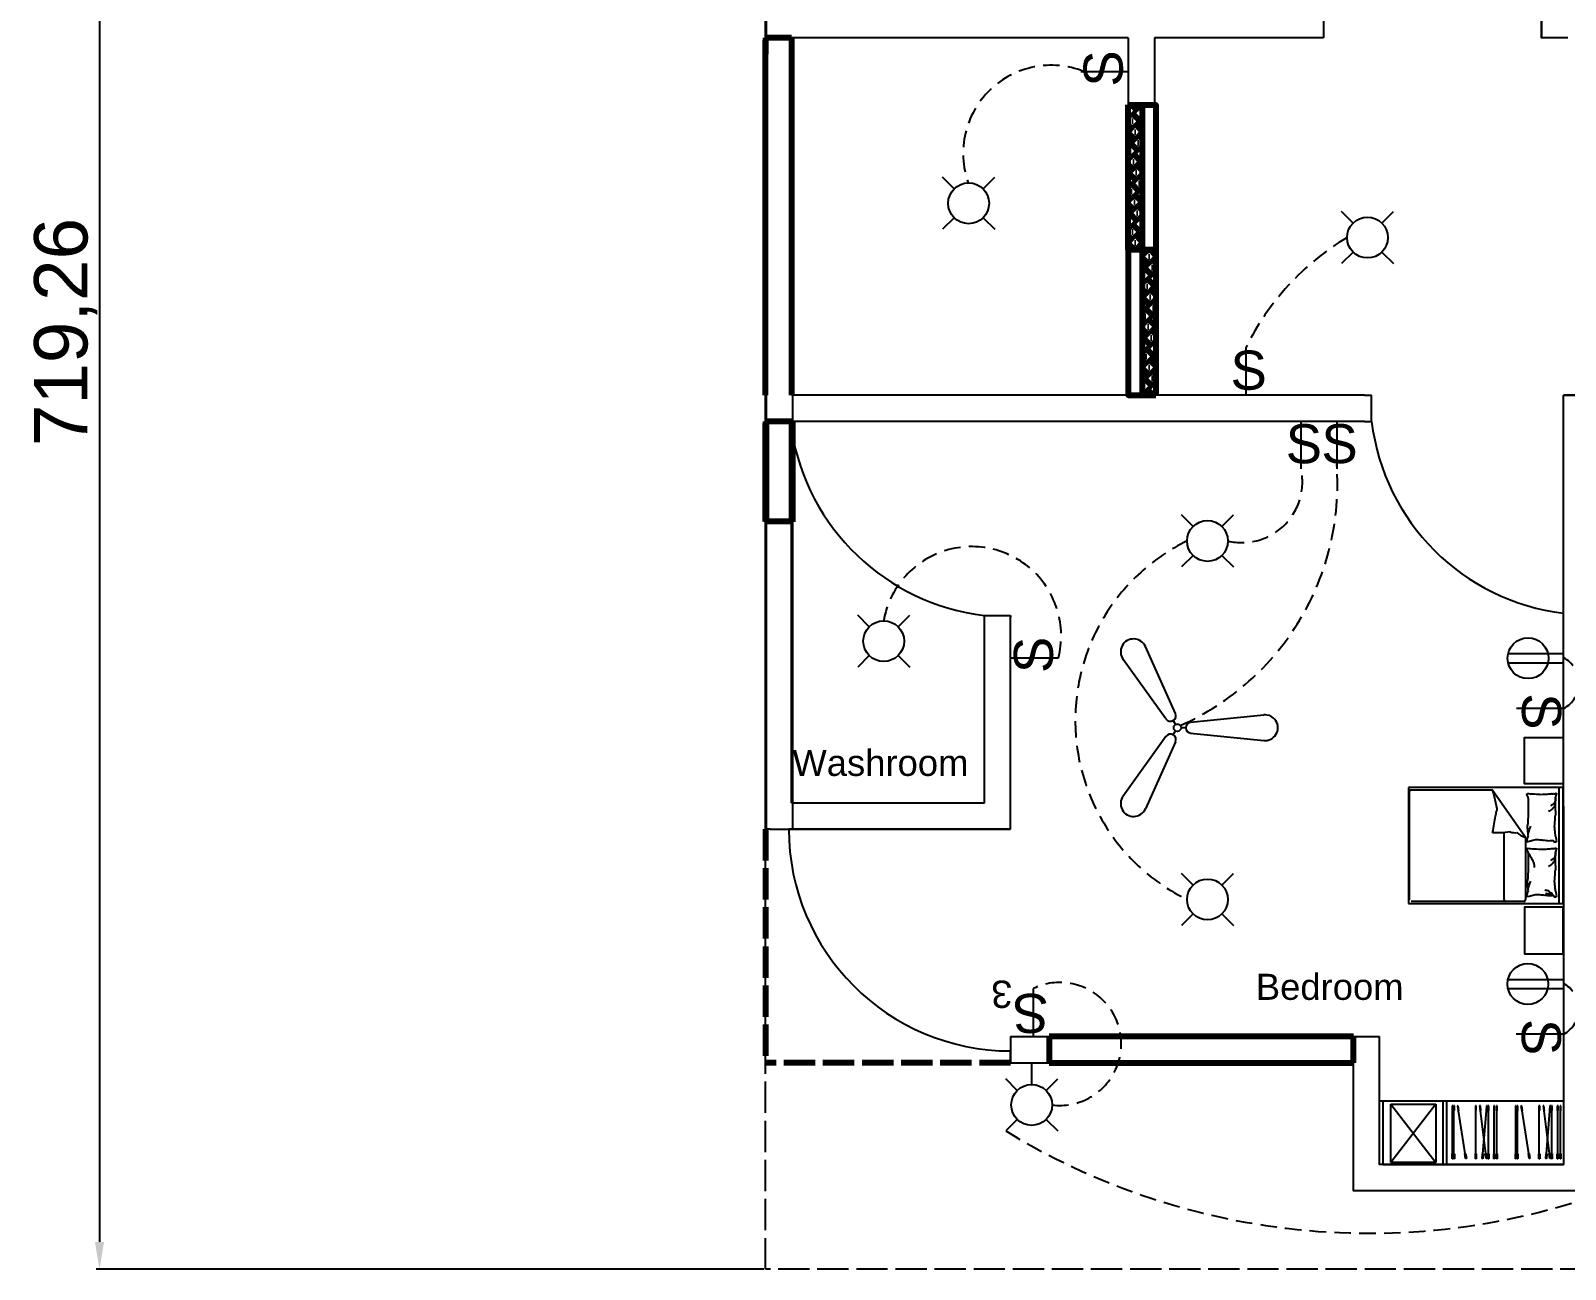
# Model space of a CAD drawing. Header units: feet. Extents: x 15180 to 17114, y 6067 to 8094.
# Drawn here: x 15190 to 15779, y 7199 to 7675 of the extents above; entities that cross this region are included whole.
import ezdxf

# ---------------------------------------------------------------- set-up
doc = ezdxf.new("R2010")
doc.units = ezdxf.units.FT
doc.linetypes.add('ACAD_ISO02W100', pattern=[15, 12, -3])
doc.linetypes.add('HIDDEN', pattern=[9.525, 6.35, -3.175])
for name, color, linetype in [('Dimension', 130, 'Continuous'), ('doors', 211, 'Continuous'), ('Electrical', 50, 'Continuous'), ('Electrical Hidden', 120, 'HIDDEN'), ('freecads.com', 7, 'Continuous'), ('Switches', 90, 'Continuous')]:
    doc.layers.add(name, color=color, linetype=linetype)
doc.layers.add('Layer1', color=40, linetype='ACAD_ISO02W100', lineweight=80)
doc.layers.add('Windows', color=142, linetype='Continuous', lineweight=80)
doc.layers.add('Layer2', color=7, linetype='ACAD_ISO02W100', true_color=0xff8f8f)
doc.styles.add('DIM_FONT', font='SIMPLEX.shx', dxfattribs={"width": 0.8})
doc.styles.get("Standard").update_dxf_attribs({"font": 'arial.ttf'})
doc.dimstyles.new('ISO-25', dxfattribs={"dimtxt": 20.5, "dimasz": 10.5, "dimexe": 1.25, "dimexo": 0.625, "dimtad": 1, "dimtxsty": 'Standard', "dimcen": 2.5, "dimadec": 0, "dimazin": 0, "dimtfac": 1, "dimtmove": 0, "dimatfit": 3, "dimfxl": 1, "dimarcsym": 0})

# ---------------------------------------------------------------- blocks, each defined once
blk = doc.blocks.new('*D2')
at = {"layer": 'Defpoints', "color": 0, "transparency": 16777216}
for p in [(15472.11, 7918.68), (15216.29, 7199.42), (15471.76, 7199.42)]:
    blk.add_point(p, dxfattribs=at)
at = {"layer": 'Dimension', "color": 0, "lineweight": -2, "transparency": 16777216}
for p, q in [((15471.49, 7918.68), (15215.04, 7918.68)), ((15216.29, 7908.18), (15216.29, 7209.92)), ((15471.14, 7199.42), (15215.04, 7199.42))]:
    blk.add_line(p, q, dxfattribs=at)
at = {"layer": 'Dimension', "color": 0, "transparency": 16777216}
for points in [[(15214.54, 7908.18), (15218.04, 7908.18), (15216.29, 7918.68)], [(15214.54, 7209.92), (15218.04, 7209.92), (15216.29, 7199.42)]]:
    blk.add_solid(points, dxfattribs=at)
at = {"layer": 'Dimension', "color": 0, "transparency": 16777216, "insert": (15203.34, 7559.05), "char_height": 20.5, "attachment_point": 5, "rotation": 90}
blk.add_mtext('719,26', dxfattribs=at)
blk = doc.blocks.new('*U27')
at = {"layer": 'Electrical'}
blk.add_line((-2.22, -2.22), (2.22, 2.22), dxfattribs=at)
blk = doc.blocks.new('*U28')
at = {"layer": 'Electrical', "color": 0, "linetype": 'ByBlock', "lineweight": -2, "transparency": 16777216}
for p, rotation in [((12970.18, 6151.56), 90.00000000000001), ((12970.18, 6136.04), 180), ((12985.7, 6136.04), 270)]:
    blk.add_blockref('*U27', p, dxfattribs=dict(at, rotation=rotation))
blk.add_blockref('*U27', (12985.7, 6151.56), dxfattribs=at)
blk = doc.blocks.new('*U21')
at = {"layer": 'Electrical'}
blk.add_line((-2.22, -2.22), (2.22, 2.22), dxfattribs=at)
blk = doc.blocks.new('*U22')
at = {"layer": 'Electrical', "color": 0, "linetype": 'ByBlock', "lineweight": -2, "transparency": 16777216}
for p, rotation in [((12970.18, 6151.56), 90.00000000000001), ((12970.18, 6136.04), 180), ((12985.7, 6136.04), 270)]:
    blk.add_blockref('*U21', p, dxfattribs=dict(at, rotation=rotation))
blk.add_blockref('*U21', (12985.7, 6151.56), dxfattribs=at)
blk = doc.blocks.new('*U23')
at = {"layer": 'Electrical', "color": 1}
for p, q in [((-16.81, 0), (-18.58, 0)), ((-14.9, 2.11), (13.13, 4.93)), ((-14.9, -2.11), (13.13, -4.93))]:
    blk.add_line(p, q, dxfattribs=at)
for centre, radius, start, end in [((-14.68, 0), 2.12, 95.73917, 264.26083), ((13.62, 0), 4.95, 264.26083, 95.73917)]:
    blk.add_arc(centre, radius, start, end, dxfattribs=at)
blk = doc.blocks.new('*U24')
at = {"layer": 'Electrical', "color": 0, "linetype": 'ByBlock', "lineweight": -2, "transparency": 16777216}
for p, rotation in [((11046.94, 5535.16), 120), ((11046.94, 5500.53), 239.9999999999999)]:
    blk.add_blockref('*U23', p, dxfattribs=dict(at, rotation=rotation))
blk.add_blockref('*U23', (11076.93, 5517.84), dxfattribs=at)
blk = doc.blocks.new('*U25')
at = {"layer": 'Electrical'}
blk.add_line((-2.22, -2.22), (2.22, 2.22), dxfattribs=at)
blk = doc.blocks.new('*U26')
at = {"layer": 'Electrical', "color": 0, "linetype": 'ByBlock', "lineweight": -2, "transparency": 16777216}
for p, rotation in [((12970.18, 6151.56), 90.00000000000001), ((12970.18, 6136.04), 180), ((12985.7, 6136.04), 270)]:
    blk.add_blockref('*U25', p, dxfattribs=dict(at, rotation=rotation))
blk.add_blockref('*U25', (12985.7, 6151.56), dxfattribs=at)
blk = doc.blocks.new('*U29')
at = {"layer": 'Electrical'}
blk.add_line((-2.22, -2.22), (2.22, 2.22), dxfattribs=at)
blk = doc.blocks.new('*U30')
at = {"layer": 'Electrical', "color": 0, "linetype": 'ByBlock', "lineweight": -2, "transparency": 16777216}
for p, rotation in [((12970.18, 6151.56), 90.00000000000001), ((12970.18, 6136.04), 180), ((12985.7, 6136.04), 270)]:
    blk.add_blockref('*U29', p, dxfattribs=dict(at, rotation=rotation))
blk.add_blockref('*U29', (12985.7, 6151.56), dxfattribs=at)
blk = doc.blocks.new('*U47')
at = {"layer": 'Electrical'}
blk.add_line((-2.22, -2.22), (2.22, 2.22), dxfattribs=at)
blk = doc.blocks.new('*U48')
at = {"layer": 'Electrical', "color": 0, "linetype": 'ByBlock', "lineweight": -2, "transparency": 16777216}
for p, rotation in [((12970.18, 6151.56), 90.00000000000001), ((12970.18, 6136.04), 180), ((12985.7, 6136.04), 270)]:
    blk.add_blockref('*U47', p, dxfattribs=dict(at, rotation=rotation))
blk.add_blockref('*U47', (12985.7, 6151.56), dxfattribs=at)
blk = doc.blocks.new('*U79')
at = {"layer": 'Electrical'}
blk.add_line((-2.22, -2.22), (2.22, 2.22), dxfattribs=at)
blk = doc.blocks.new('*U80')
at = {"layer": 'Electrical', "color": 0, "linetype": 'ByBlock', "lineweight": -2, "transparency": 16777216}
for p, rotation in [((12970.18, 6151.56), 90.00000000000001), ((12970.18, 6136.04), 180), ((12985.7, 6136.04), 270)]:
    blk.add_blockref('*U79', p, dxfattribs=dict(at, rotation=rotation))
blk.add_blockref('*U79', (12985.7, 6151.56), dxfattribs=at)

msp = doc.modelspace()

# ---------------------------------------------------------------- hatches: boundary and pattern name
at = {"layer": 'Windows'}
h = msp.add_hatch(dxfattribs=at)
h.set_pattern_fill('ANSI36', color=256, scale=0.675929, angle=90)
h.set_pattern_definition([(135, (20868.4125, -3503.8586), (-4.17313593, 1.13812798), [5.36518675, -1.07303735, 0, -1.07303735])])
h.paths.add_polyline_path([(15616.416, 7534.818), (15621.53, 7534.818), (15621.53, 7590.542), (15616.416, 7590.542)])
h.paths.add_polyline_path([(15610.948, 7590.542), (15616.416, 7590.542), (15616.416, 7646.265), (15610.948, 7646.265)])

# ---------------------------------------------------------------- linework, layer by layer
for p, q in [((15472.113, 7803.492), (15472.113, 7368.293)), ((15685.86, 7682.001), (15685.86, 7671.941)), ((15610.948, 7671.941), (15481.822, 7671.941)), ((15482.113, 7671.916), (15482.113, 7368.293)), ((15610.948, 7671.941), (15610.948, 7646.265)), ((15685.257, 7671.941), (15621.008, 7671.941)), ((15621.008, 7671.941), (15621.008, 7646.265)), ((15685.86, 7671.941), (15685.257, 7671.941)), ((15621.53, 7646.265), (15610.948, 7646.265)), ((15525.422, 7534.818), (15481.822, 7534.818)), ((15629.339, 7534.818), (15596.071, 7534.818)), ((15701.658, 7534.818), (15704.337, 7534.818)), ((15704.337, 7524.758), (15704.337, 7534.818)), ((15777.93, 7376.997), (15777.93, 7534.818)), ((15787.989, 7534.818), (15777.93, 7534.818)), ((15777.93, 7534.818), (15798.049, 7534.818)), ((15525.422, 7524.758), (15481.822, 7524.758)), ((15701.658, 7524.758), (15704.337, 7524.758)), ((15555.794, 7449.702), (15555.794, 7450.298)), ((15555.794, 7450.298), (15565.853, 7450.298)), ((15565.853, 7450.298), (15565.853, 7449.702)), ((15481.822, 7378.378), (15555.794, 7378.378)), ((15473.549, 7368.318), (15471.763, 7368.318)), ((15473.549, 7368.318), (15565.853, 7368.318)), ((15565.853, 7288.741), (15565.853, 7278.682)), ((15697.335, 7288.741), (15645.462, 7288.741)), ((15697.335, 7288.741), (15707.395, 7288.741)), ((15707.395, 7278.682), (15707.395, 7288.741)), ((15697.335, 7278.682), (15645.462, 7278.682))]:
    msp.add_line(p, q)
for points in [[(15779.571, 7671.941), (15769.511, 7671.941), (15769.511, 7908.65)], [(15471.763, 7368.318), (15471.763, 7803.517)], [(15481.822, 7534.818), (15481.822, 7671.941)], [(15565.853, 7534.818), (15481.822, 7534.818)], [(15610.948, 7534.818), (15525.422, 7534.818)], [(15701.658, 7534.818), (15621.008, 7534.818)], [(15481.822, 7378.378), (15481.822, 7524.758)], [(15701.658, 7524.758), (15525.422, 7524.758)], [(15555.794, 7378.378), (15555.794, 7449.702)], [(15565.853, 7368.318), (15565.853, 7449.702)], [(15777.93, 7376.997), (15777.93, 7239.584), (15707.395, 7239.584), (15707.395, 7278.682)], [(15565.853, 7288.741), (15645.462, 7288.741)], [(15565.853, 7278.682), (15565.853, 7283.202)], [(15565.853, 7278.682), (15645.462, 7278.682)], [(15787.989, 7265.746), (15787.989, 7229.524), (15697.335, 7229.524), (15697.335, 7278.682)]]:
    msp.add_lwpolyline(points)
at = {"layer": 'doors'}
for p, q in [((15769.511, 7756.196), (15769.511, 7671.941)), ((15777.93, 7451.166), (15777.93, 7534.818)), ((15555.794, 7524.758), (15481.822, 7524.758)), ((15565.853, 7368.318), (15480.737, 7368.318))]:
    msp.add_line(p, q, dxfattribs=at)
for centre, radius, start, end in [((15787.989, 7534.818), 84.254, 186.857157, 263.142843), ((15565.853, 7534.818), 85.116, 189.158668, 263.212601), ((15565.853, 7368.318), 85.116, 180, 270)]:
    msp.add_arc(centre, radius, start, end, dxfattribs=at)
at = {"layer": 'Electrical', "color": 6}
for p, q in [((15592.747, 7659.056), (15610.948, 7659.056)), ((15656.061, 7553.019), (15656.061, 7534.818)), ((15677.231, 7524.785), (15677.231, 7506.584)), ((15690.931, 7524.82), (15690.931, 7506.619)), ((15565.99, 7434.064), (15584.191, 7434.064)), ((15574.627, 7289.022), (15574.625, 7307.223))]:
    msp.add_line(p, q, dxfattribs=at)
at = {"layer": 'Electrical'}
for p, q in [((15651.332, 7488.856), (15651.332, 7488.856)), ((15651.332, 7351.307), (15651.332, 7351.307)), ((15573.923, 7270.333), (15573.923, 7278.333))]:
    msp.add_line(p, q, dxfattribs=at)
at = {"layer": 'Electrical', "color": 3}
for p, q in [((15778.114, 7414.621), (15759.913, 7414.621)), ((15778.028, 7289.622), (15759.827, 7289.622))]:
    msp.add_line(p, q, dxfattribs=at)
at = {"layer": 'Electrical'}
for centre in [(15549.736, 7608.453), (15702.735, 7595.299), (15641.358, 7478.882), (15517.137, 7440.441), (15641.358, 7341.333), (15573.923, 7262.496)]:
    msp.add_circle(centre, 7.837, dxfattribs=at)
at = {"layer": 'Electrical', "color": 1}
msp.add_circle((15629.814, 7407.238), 1.415, dxfattribs=at)
at = {"layer": 'Electrical Hidden', "color": 120}
for centre, radius, start, end in [((15581.412, 7627.635), 33.79, 68.413847, 199.620697), ((15746.826, 7508.624), 101.041, 120.926453, 153.935866), ((15590.009, 7500.652), 101.202, 293.856455, 4.264045), ((15654.531, 7501.52), 23.258, 256.737077, 12.576557), ((15667.204, 7410.108), 76.58, 116.093488, 243.906512)]:
    msp.add_arc(centre, radius, start, end, dxfattribs=at)
at = {"layer": 'Electrical Hidden'}
for centre, radius, start, end in [((15550.93, 7442.425), 34.296, 345.890157, 170.173742), ((15772.797, 7424.333), 11.072, 298.700221, 62.13358), ((15584.696, 7285.897), 23.584, 262.848533, 115.278421), ((15772.711, 7299.334), 11.072, 298.700221, 62.13358), ((15703.399, 7480.653), 267.377, 238.563662, 294.797035)]:
    msp.add_arc(centre, radius, start, end, dxfattribs=at)
at = {"layer": 'freecads.com'}
for p, q in [((15777.807, 7384.289), (15718.491, 7384.289)), ((15718.491, 7384.289), (15718.491, 7339.802)), ((15719.445, 7383.446), (15750.643, 7383.446)), ((15763.318, 7365.115), (15750.643, 7383.446)), ((15776.254, 7339.802), (15776.254, 7384.289)), ((15777.807, 7339.802), (15777.807, 7384.289)), ((15718.852, 7341.161), (15718.852, 7382.853)), ((15754.627, 7366.861), (15750.768, 7366.913)), ((15757.457, 7367.265), (15754.627, 7366.861)), ((15755.234, 7341.161), (15755.234, 7366.947)), ((15763.318, 7365.115), (15763.318, 7341.161)), ((15763.917, 7363.442), (15764.808, 7363.664)), ((15764.808, 7363.664), (15767.257, 7364.277)), ((15763.917, 7342.407), (15764.808, 7342.63)), ((15764.808, 7342.63), (15767.257, 7343.242)), ((15718.491, 7339.802), (15777.807, 7339.802)), ((15762.725, 7340.568), (15719.445, 7340.568)), ((15707.395, 7264.005), (15708.616, 7264.005)), ((15707.395, 7239.584), (15707.395, 7264.005)), ((15707.395, 7264.005), (15777.93, 7264.005)), ((15708.616, 7264.005), (15708.616, 7239.584)), ((15711.642, 7262.765), (15728.974, 7240.425)), ((15728.974, 7262.765), (15711.642, 7240.425)), ((15711.642, 7240.425), (15711.642, 7262.765)), ((15711.642, 7262.765), (15728.974, 7262.765)), ((15728.974, 7262.765), (15728.974, 7240.425)), ((15731.816, 7264.005), (15733.037, 7264.005)), ((15731.816, 7239.584), (15731.816, 7264.005)), ((15733.037, 7264.005), (15733.037, 7239.584)), ((15735.458, 7262.21), (15735.179, 7262.21)), ((15735.179, 7262.21), (15735.179, 7260.314)), ((15735.179, 7260.314), (15735.458, 7260.314)), ((15735.318, 7243.747), (15735.318, 7260.314)), ((15735.458, 7260.314), (15735.458, 7262.21)), ((15736.071, 7262.21), (15735.793, 7262.21)), ((15735.793, 7262.21), (15735.793, 7260.314)), ((15735.793, 7260.314), (15736.071, 7260.314)), ((15735.932, 7243.747), (15735.932, 7260.314)), ((15736.071, 7260.314), (15736.071, 7262.21)), ((15737.522, 7262.106), (15737.246, 7262.062)), ((15737.246, 7262.062), (15737.541, 7260.189)), ((15737.816, 7260.233), (15737.522, 7262.106)), ((15737.541, 7260.189), (15737.816, 7260.233)), ((15740.252, 7243.845), (15737.679, 7260.211)), ((15744.415, 7262.21), (15744.136, 7262.21)), ((15744.136, 7262.21), (15744.136, 7260.314)), ((15744.136, 7260.314), (15744.415, 7260.314)), ((15744.276, 7243.747), (15744.276, 7260.314)), ((15744.415, 7260.314), (15744.415, 7262.21)), ((15746.058, 7262.151), (15745.781, 7262.117)), ((15745.781, 7262.117), (15746.011, 7260.235)), ((15746.011, 7260.235), (15746.288, 7260.269)), ((15746.288, 7260.269), (15746.058, 7262.151)), ((15748.159, 7243.808), (15746.149, 7260.252)), ((15747.031, 7243.775), (15748.357, 7260.288)), ((15748.369, 7262.19), (15748.218, 7260.299)), ((15748.218, 7260.299), (15748.496, 7260.277)), ((15748.647, 7262.167), (15748.369, 7262.19)), ((15748.496, 7260.277), (15748.647, 7262.167)), ((15749.249, 7262.21), (15748.97, 7262.21)), ((15748.97, 7262.21), (15748.97, 7260.314)), ((15748.97, 7260.314), (15749.249, 7260.314)), ((15749.11, 7243.747), (15749.11, 7260.314)), ((15749.249, 7260.314), (15749.249, 7262.21)), ((15751.458, 7262.21), (15751.179, 7262.21)), ((15751.179, 7262.21), (15751.179, 7260.314)), ((15751.179, 7260.314), (15751.458, 7260.314)), ((15751.318, 7243.747), (15751.318, 7260.314)), ((15751.458, 7260.314), (15751.458, 7262.21)), ((15752.561, 7262.141), (15752.282, 7262.141)), ((15752.282, 7262.141), (15752.282, 7260.245)), ((15752.282, 7260.245), (15752.561, 7260.245)), ((15752.421, 7243.678), (15752.421, 7260.245)), ((15752.561, 7260.245), (15752.561, 7262.141)), ((15759.85, 7262.21), (15759.571, 7262.21)), ((15759.571, 7262.21), (15759.571, 7260.314)), ((15759.571, 7260.314), (15759.85, 7260.314)), ((15759.71, 7243.747), (15759.71, 7260.314)), ((15759.85, 7260.314), (15759.85, 7262.21)), ((15760.463, 7262.21), (15760.184, 7262.21)), ((15760.184, 7262.21), (15760.184, 7260.314)), ((15760.184, 7260.314), (15760.463, 7260.314)), ((15760.324, 7243.747), (15760.324, 7260.314)), ((15760.463, 7260.314), (15760.463, 7262.21)), ((15761.913, 7262.106), (15761.638, 7262.062)), ((15761.638, 7262.062), (15761.933, 7260.189)), ((15762.208, 7260.233), (15761.913, 7262.106)), ((15761.933, 7260.189), (15762.208, 7260.233)), ((15764.644, 7243.845), (15762.07, 7260.211)), ((15768.807, 7262.21), (15768.528, 7262.21)), ((15768.528, 7262.21), (15768.528, 7260.314)), ((15768.528, 7260.314), (15768.807, 7260.314)), ((15768.667, 7243.747), (15768.667, 7260.314)), ((15768.807, 7260.314), (15768.807, 7262.21)), ((15770.449, 7262.151), (15770.172, 7262.117)), ((15770.172, 7262.117), (15770.402, 7260.235)), ((15770.402, 7260.235), (15770.679, 7260.269)), ((15770.679, 7260.269), (15770.449, 7262.151)), ((15772.551, 7243.808), (15770.541, 7260.252)), ((15771.423, 7243.775), (15772.748, 7260.288)), ((15772.761, 7262.19), (15772.609, 7260.299)), ((15772.609, 7260.299), (15772.887, 7260.277)), ((15773.039, 7262.167), (15772.761, 7262.19)), ((15772.887, 7260.277), (15773.039, 7262.167)), ((15773.641, 7262.21), (15773.362, 7262.21)), ((15773.362, 7262.21), (15773.362, 7260.314)), ((15773.362, 7260.314), (15773.641, 7260.314)), ((15773.501, 7243.747), (15773.501, 7260.314)), ((15773.641, 7260.314), (15773.641, 7262.21)), ((15775.849, 7262.21), (15775.57, 7262.21)), ((15775.57, 7262.21), (15775.57, 7260.314)), ((15775.57, 7260.314), (15775.849, 7260.314)), ((15775.71, 7243.747), (15775.71, 7260.314)), ((15775.849, 7260.314), (15775.849, 7262.21)), ((15776.952, 7262.141), (15776.674, 7262.141)), ((15776.674, 7262.141), (15776.674, 7260.245)), ((15776.674, 7260.245), (15776.952, 7260.245)), ((15776.813, 7243.678), (15776.813, 7260.245)), ((15776.952, 7260.245), (15776.952, 7262.141)), ((15735.179, 7241.851), (15735.179, 7243.747)), ((15735.179, 7243.747), (15735.458, 7243.747)), ((15735.458, 7241.851), (15735.179, 7241.851)), ((15735.458, 7243.747), (15735.458, 7241.851)), ((15735.793, 7241.851), (15735.793, 7243.747)), ((15735.793, 7243.747), (15736.071, 7243.747)), ((15736.071, 7241.851), (15735.793, 7241.851)), ((15736.071, 7243.747), (15736.071, 7241.851)), ((15740.115, 7243.824), (15740.39, 7243.867)), ((15740.409, 7241.95), (15740.115, 7243.824)), ((15740.39, 7243.867), (15740.685, 7241.994)), ((15740.685, 7241.994), (15740.409, 7241.95)), ((15744.136, 7241.851), (15744.136, 7243.747)), ((15744.136, 7243.747), (15744.415, 7243.747)), ((15744.415, 7241.851), (15744.136, 7241.851)), ((15744.415, 7243.747), (15744.415, 7241.851)), ((15746.741, 7241.896), (15746.892, 7243.786)), ((15747.019, 7241.873), (15746.741, 7241.896)), ((15746.892, 7243.786), (15747.17, 7243.763)), ((15747.17, 7243.763), (15747.019, 7241.873)), ((15748.021, 7243.791), (15748.298, 7243.825)), ((15748.251, 7241.909), (15748.021, 7243.791)), ((15748.528, 7241.943), (15748.251, 7241.909)), ((15748.298, 7243.825), (15748.528, 7241.943)), ((15748.97, 7241.851), (15748.97, 7243.747)), ((15748.97, 7243.747), (15749.249, 7243.747)), ((15749.249, 7241.851), (15748.97, 7241.851)), ((15749.249, 7243.747), (15749.249, 7241.851)), ((15751.179, 7241.851), (15751.179, 7243.747)), ((15751.179, 7243.747), (15751.458, 7243.747)), ((15751.458, 7241.851), (15751.179, 7241.851)), ((15751.458, 7243.747), (15751.458, 7241.851)), ((15752.282, 7241.782), (15752.282, 7243.678)), ((15752.282, 7243.678), (15752.561, 7243.678)), ((15752.561, 7241.782), (15752.282, 7241.782)), ((15752.561, 7243.678), (15752.561, 7241.782)), ((15759.571, 7241.851), (15759.571, 7243.747)), ((15759.571, 7243.747), (15759.85, 7243.747)), ((15759.85, 7241.851), (15759.571, 7241.851)), ((15759.85, 7243.747), (15759.85, 7241.851)), ((15760.184, 7241.851), (15760.184, 7243.747)), ((15760.184, 7243.747), (15760.463, 7243.747)), ((15760.463, 7241.851), (15760.184, 7241.851)), ((15760.463, 7243.747), (15760.463, 7241.851)), ((15764.506, 7243.824), (15764.782, 7243.867)), ((15764.801, 7241.95), (15764.506, 7243.824)), ((15764.782, 7243.867), (15765.076, 7241.994)), ((15765.076, 7241.994), (15764.801, 7241.95)), ((15768.528, 7241.851), (15768.528, 7243.747)), ((15768.528, 7243.747), (15768.807, 7243.747)), ((15768.807, 7241.851), (15768.528, 7241.851)), ((15768.807, 7243.747), (15768.807, 7241.851)), ((15771.132, 7241.896), (15771.284, 7243.786)), ((15771.41, 7241.873), (15771.132, 7241.896)), ((15771.284, 7243.786), (15771.562, 7243.763)), ((15771.562, 7243.763), (15771.41, 7241.873)), ((15772.412, 7243.791), (15772.689, 7243.825)), ((15772.643, 7241.909), (15772.412, 7243.791)), ((15772.919, 7241.943), (15772.643, 7241.909)), ((15772.689, 7243.825), (15772.919, 7241.943)), ((15773.362, 7241.851), (15773.362, 7243.747)), ((15773.362, 7243.747), (15773.641, 7243.747)), ((15773.641, 7241.851), (15773.362, 7241.851)), ((15773.641, 7243.747), (15773.641, 7241.851)), ((15775.57, 7241.851), (15775.57, 7243.747)), ((15775.57, 7243.747), (15775.849, 7243.747)), ((15775.849, 7241.851), (15775.57, 7241.851)), ((15775.849, 7243.747), (15775.849, 7241.851)), ((15776.674, 7241.782), (15776.674, 7243.678)), ((15776.674, 7243.678), (15776.952, 7243.678)), ((15776.952, 7241.782), (15776.674, 7241.782)), ((15776.952, 7243.678), (15776.952, 7241.782)), ((15708.616, 7239.584), (15707.395, 7239.584)), ((15708.616, 7239.584), (15777.93, 7239.584)), ((15728.974, 7240.425), (15711.642, 7240.425)), ((15733.037, 7239.584), (15731.816, 7239.584))]:
    msp.add_line(p, q, dxfattribs=at)
for points in [[(15777.807, 7385.694), (15762.978, 7385.694), (15762.978, 7403.489), (15777.807, 7403.489)], [(15777.807, 7338.319), (15762.978, 7338.319), (15762.978, 7320.524), (15777.807, 7320.524)]]:
    msp.add_lwpolyline(points, close=True, dxfattribs=at)
for centre, radius, start, end in [((15719.445, 7382.853), 0.593, 90, 180), ((15802.978, 7398.389), 54.427, 195.935189, 197.736386), ((15770.141, 7386.169), 19.497, 192.925537, 195.935189), ((15869.833, 7403.255), 120.546, 190.727561, 192.925537), ((15763.879, 7381.871), 0.0392, 286.697766, 7.120394), ((15761.399, 7381.109), 2.594, 7.120394, 16.221151), ((15764.017, 7382.441), 0.573, 260.001642, 286.697766), ((15761.951, 7380.387), 2.276, 16.221151, 27.284117), ((15765.445, 7381.322), 1.343, 192.869038, 207.284117), ((15763.599, 7372.384), 9.526, 80.001642, 86.495142), ((15768.57, 7380.976), 4.327, 183.573973, 192.869038), ((15798.873, 7380.185), 34.522, 180.286545, 183.573973), ((15933.993, 7375.161), 169.599, 179.029622, 180.286545), ((15743.701, 6977.937), 404.402, 86.495142, 86.945042), ((15767.27, 7341.11), 40.49, 86.945042, 88.366911), ((15770.61, 7361.447), 20.13, 88.366911, 93.368749), ((15774.803, 7354.732), 27.079, 93.368749, 97.680897), ((15774.726, 7374.934), 2.942, 108.439652, 126.176645), ((15774.446, 7376.013), 5.882, 97.680897, 102.109458), ((15772.627, 7389.066), 7.297, 278.133483, 282.109458), ((15776.173, 7375.992), 2.942, 126.176645, 143.913639), ((15774.513, 7382.837), 0.972, 248.579016, 278.133483), ((15776.294, 7375.766), 2.277, 141.611434, 152.760412), ((15777.266, 7377.56), 2.942, 143.913639, 164.064758), ((15780.995, 7374.708), 6.941, 152.760412, 159.139718), ((15774.824, 7381.445), 0.463, 68.579016, 111.990399), ((15730.534, 7378.785), 44.317, 358.092113, 0.575741), ((15749.019, 7375.141), 25.898, 0.575741, 4.801846), ((15750.608, 7381.461), 24.343, 354.740812, 358.092113), ((15777.822, 7379.509), 2.942, 164.064758, 184.215878), ((15773.562, 7381.466), 1.599, 329.348745, 354.740812), ((15775.117, 7381.902), 0.127, 111.990399, 191.893057), ((15775.093, 7382.085), 0.0688, 250.436033, 11.893057), ((15776.008, 7381.384), 0.856, 149.348745, 184.30254), ((15775.254, 7382.136), 0.101, 201.788302, 250.436033), ((15775.963, 7382.097), 0.745, 184.30254, 201.788302), ((15676.129, 7385.931), 76.754, 348.325863, 350.50498), ((15679.187, 7390.296), 74.613, 346.809597, 348.325863), ((15757.962, 7374.424), 5.758, 166.809597, 172.269618), ((15754.049, 7376.059), 1.724, 172.269618, 190.727561), ((15800.268, 7368.557), 36.078, 175.382418, 177.39037), ((15864.008, 7369.773), 99.715, 177.39037, 179.029622), ((15775.026, 7369.799), 5.937, 113.002769, 118.316764), ((15773.628, 7374.128), 1.463, 118.316764, 129.034936), ((15777.753, 7370.792), 6.679, 129.034936, 136.188492), ((15782.651, 7368.767), 11.615, 136.188492, 141.611434), ((15743.601, 7372.59), 31.111, 353.913305, 0), ((15759.262, 7375.367), 15.697, 349.810124, 353.913305), ((15779.385, 7373.502), 4.519, 169.810124, 177.461414), ((15783.499, 7375.021), 8.592, 177.461414, 184.801846), ((15640.195, 7385.406), 112.109, 350.50498, 352.308005), ((15759.297, 7372.28), 5.342, 249.85116, 278.135581), ((15767.15, 7375.558), 11.124, 230.355461, 249.85116), ((15722.613, 7372.198), 41.662, 355.382418, 357.250935), ((15757.456, 7367.477), 6.823, 357.250935, 11.558562), ((15767.72, 7364.736), 3.551, 162.613588, 173.565946), ((15768.571, 7366.665), 4.327, 173.565946, 191.558562), ((15743.692, 7373.799), 21.907, 340.572018, 342.801779), ((15744.259, 7375.407), 21.907, 338.342257, 340.572018), ((15744.827, 7376.85), 21.907, 336.515592, 338.342257), ((15745.383, 7378.131), 21.907, 334.688926, 336.515592), ((15754.464, 7366.632), 20.247, 0, 7.546851), ((15767.797, 7364.682), 7.184, 7.546851, 15.743984), ((15783.86, 7366.952), 9.039, 188.437194, 195.743984), ((15755.964, 7364.793), 8.03, 350.515896, 355.91706), ((15763.89, 7363.443), 0.0272, 355.91706, 104.044937), ((15763.879, 7360.837), 0.0392, 286.697766, 7.120394), ((15761.399, 7360.074), 2.594, 7.120394, 16.221151), ((15764.017, 7361.406), 0.573, 260.001642, 286.697766), ((15757.473, 7366.257), 6.811, 342.613588, 350.515896), ((15761.951, 7359.353), 2.276, 16.221151, 27.284117), ((15765.445, 7360.288), 1.343, 192.869038, 207.284117), ((15763.599, 7351.349), 9.526, 80.001642, 86.495142), ((15768.57, 7359.942), 4.327, 183.573973, 192.869038), ((15782.606, 7370.888), 21.609, 212.13498, 215.826285), ((15743.701, 6956.903), 404.402, 86.495142, 86.945042), ((15767.35, 7366.283), 2.008, 267.335118, 284.045194), ((15770.558, 7383.683), 19.538, 261.994949, 267.335118), ((15767.27, 7320.075), 40.49, 86.945042, 88.366911), ((15770.61, 7340.413), 20.13, 88.366911, 93.368749), ((15771.637, 7373.358), 9.405, 257.801621, 261.994949), ((15765.927, 7338.258), 26.159, 77.801621, 80.315634), ((15774.803, 7333.698), 27.079, 93.368749, 97.680897), ((15771.454, 7357.777), 6.05, 80.315634, 90), ((15774.056, 7349.24), 14.587, 90, 96.232365), ((15774.446, 7354.979), 5.882, 97.680897, 102.109458), ((15772.627, 7368.032), 7.297, 278.133483, 282.109458), ((15773.593, 7362.925), 1.014, 4.400209, 63.419479), ((15774.513, 7361.802), 0.972, 248.579016, 278.133483), ((15774.986, 7362.926), 0.389, 63.419479, 168.727623), ((15774.824, 7360.411), 0.463, 68.579016, 111.990399), ((15750.608, 7360.427), 24.343, 354.740812, 358.092113), ((15773.562, 7360.432), 1.599, 329.348745, 354.740812), ((15775.117, 7360.868), 0.127, 111.990399, 191.893057), ((15775.093, 7361.05), 0.0688, 250.436033, 11.893057), ((15776.008, 7360.349), 0.856, 149.348745, 184.30254), ((15779.939, 7364.5), 4.779, 180, 188.437194), ((15777.841, 7363.274), 2.681, 168.727623, 180), ((15775.254, 7361.102), 0.101, 201.788302, 250.436033), ((15775.963, 7361.062), 0.745, 184.30254, 201.788302), ((15798.873, 7359.151), 34.522, 180.286545, 183.573973), ((15933.993, 7354.126), 169.599, 179.029622, 180.286545), ((15773.383, 7362.376), 9.272, 206.49848, 212.13498), ((15804.239, 7374.943), 42.479, 204.326528, 206.49848), ((15780.281, 7361.295), 15.026, 200.674281, 204.326528), ((15768.304, 7355.228), 1.719, 184.082772, 200.674281), ((15774.748, 7354.12), 8.069, 176.444801, 184.082772), ((15775.026, 7348.765), 5.937, 113.002769, 118.316764), ((15773.628, 7353.093), 1.463, 118.316764, 129.034936), ((15777.753, 7349.757), 6.679, 129.034936, 136.188492), ((15774.726, 7353.9), 2.942, 108.439652, 126.176645), ((15782.651, 7347.732), 11.615, 136.188492, 141.611434), ((15776.173, 7354.958), 2.942, 126.176645, 143.913639), ((15776.294, 7354.731), 2.277, 141.611434, 152.760412), ((15777.266, 7356.525), 2.942, 143.913639, 164.064758), ((15780.995, 7353.674), 6.941, 152.760412, 159.139718), ((15730.534, 7357.75), 44.317, 358.092113, 0.575741), ((15749.019, 7354.107), 25.898, 0.575741, 4.801846), ((15777.822, 7358.474), 2.942, 164.064758, 184.215878), ((15783.499, 7353.986), 8.592, 177.461414, 184.801846), ((15722.613, 7351.163), 41.662, 355.382418, 357.250935), ((15757.456, 7346.442), 6.823, 357.250935, 11.558562), ((15800.268, 7347.522), 36.078, 175.382418, 177.39037), ((15864.008, 7348.738), 99.715, 177.39037, 179.029622), ((15744.827, 7355.815), 21.907, 336.515592, 338.342257), ((15745.383, 7357.096), 21.907, 334.688926, 336.515592), ((15743.601, 7351.555), 31.111, 353.913305, 0), ((15754.464, 7345.597), 20.247, 0, 7.546851), ((15759.262, 7354.332), 15.697, 349.810124, 353.913305), ((15779.385, 7352.468), 4.519, 169.810124, 177.461414), ((15755.964, 7343.758), 8.03, 350.515896, 355.91706), ((15763.89, 7342.409), 0.0272, 355.91706, 104.044937), ((15757.473, 7345.222), 6.811, 342.613588, 350.515896), ((15767.72, 7343.702), 3.551, 162.613588, 173.565946), ((15768.571, 7345.63), 4.327, 173.565946, 191.558562), ((15743.692, 7352.764), 21.907, 340.572018, 342.801779), ((15744.259, 7354.372), 21.907, 338.342257, 340.572018), ((15767.35, 7345.248), 2.008, 267.335118, 284.045194), ((15770.558, 7362.648), 19.538, 261.994949, 267.335118), ((15771.637, 7352.324), 9.405, 257.801621, 261.994949), ((15765.927, 7317.224), 26.159, 77.801621, 80.315634), ((15771.943, 7349.004), 4.15, 253.485024, 264.368874), ((15771.041, 7346.347), 2.715, 270, 284.685107), ((15771.454, 7336.743), 6.05, 80.315634, 90), ((15773.446, 7348.558), 4.15, 242.601174, 253.485024), ((15772.266, 7345.298), 1.666, 251.220101, 270), ((15775.206, 7347.509), 4.15, 224.902384, 242.601174), ((15774.531, 7349.292), 6.096, 248.185076, 251.220101), ((15774.056, 7328.206), 14.587, 90, 96.232365), ((15774.488, 7347.57), 4.481, 244.644883, 248.185076), ((15773.855, 7344.579), 1.56, 228.557094, 244.644883), ((15775.336, 7344.745), 2.665, 216.264067, 228.557094), ((15776.987, 7345.721), 4.15, 207.203592, 224.902384), ((15773.593, 7341.89), 1.014, 4.400209, 63.419479), ((15774.986, 7341.892), 0.389, 63.419479, 168.727623), ((15767.797, 7343.648), 7.184, 7.546851, 15.743984), ((15783.86, 7345.918), 9.039, 188.437194, 195.743984), ((15779.939, 7343.465), 4.779, 180, 188.437194), ((15777.841, 7342.24), 2.681, 168.727623, 180), ((15755.827, 7341.161), 0.593, 180, 270), ((15762.725, 7341.161), 0.593, 270, 0)]:
    msp.add_arc(centre, radius, start, end, dxfattribs=at)
at = {"layer": 'Layer1'}
for p in [(15471.763, 7368.318), (15565.853, 7278.682)]:
    msp.add_line(p, (15471.763, 7278.682), dxfattribs=at)
at = {"layer": 'Layer2'}
msp.add_lwpolyline([(15471.763, 7918.71), (16861.258, 7918.71), (16861.258, 7267.016, -0.4142136), (16793.665, 7199.423), (15471.763, 7199.423)], format="xyb", close=True, dxfattribs=at)
at = {"layer": 'Switches'}
for p, q in [((15756.712, 7435.651), (15777.972, 7435.651)), ((15756.713, 7432.134), (15777.972, 7432.134)), ((15756.626, 7310.652), (15777.886, 7310.652)), ((15756.627, 7307.134), (15777.886, 7307.134))]:
    msp.add_line(p, q, dxfattribs=at)
for centre in [(15764.35, 7433.895), (15764.264, 7308.896)]:
    msp.add_circle(centre, 7.837, dxfattribs=at)
at = {"layer": 'Windows'}
for p, q in [((15481.822, 7671.941), (15471.763, 7671.941)), ((15471.763, 7671.941), (15471.763, 7665.653)), ((15481.822, 7671.941), (15481.822, 7534.818)), ((15471.763, 7534.818), (15471.763, 7671.087)), ((15610.948, 7590.542), (15610.948, 7646.265)), ((15610.948, 7646.265), (15621.53, 7646.265)), ((15621.53, 7590.542), (15621.53, 7534.818)), ((15481.822, 7534.818), (15481.763, 7534.818)), ((15610.948, 7534.818), (15621.53, 7534.818)), ((15481.822, 7524.758), (15471.763, 7524.758)), ((15471.763, 7524.758), (15471.763, 7523.983)), ((15472.113, 7524.733), (15472.113, 7486.28)), ((15481.822, 7524.758), (15481.822, 7486.306)), ((15482.113, 7524.733), (15482.172, 7486.28)), ((15471.763, 7486.306), (15471.763, 7523.983)), ((15471.763, 7523.983), (15471.763, 7486.306)), ((15481.822, 7486.306), (15471.763, 7486.306)), ((15697.335, 7288.741), (15580.674, 7288.741)), ((15580.674, 7288.741), (15580.674, 7278.682)), ((15697.335, 7278.682), (15697.335, 7288.741)), ((15580.674, 7278.682), (15697.335, 7278.682))]:
    msp.add_line(p, q, dxfattribs=at)
for points in [[(15616.416, 7590.542), (15616.416, 7646.265), (15621.53, 7646.265), (15621.53, 7590.542)], [(15616.416, 7534.818), (15616.416, 7590.542), (15610.948, 7590.542), (15610.948, 7534.818)]]:
    msp.add_lwpolyline(points, close=True, dxfattribs=at)

# ---------------------------------------------------------------- block references
at = {"layer": 'Electrical'}
for name, p in [('*U30', (2571.798, 1464.655)), ('*U48', (2724.797, 1451.501)), ('*U28', (2663.42, 1335.084)), ('*U26', (2539.2, 1296.643)), ('*U24', (4572.88, 1889.395)), ('*U22', (2663.42, 1197.535)), ('*U80', (2595.985, 1118.697))]:
    msp.add_blockref(name, p, dxfattribs=at)

# ---------------------------------------------------------------- texts
at = {"insert": (15482.113, 7398.738), "char_height": 10, "attachment_point": 1}
msp.add_mtext_dynamic_manual_height_columns('Washroom', width=152.29057, gutter_width=12.5, heights=[0], dxfattribs=at)
at = {"layer": 'Defpoints', "insert": (15659.911, 7312.81), "char_height": 10, "attachment_point": 1}
msp.add_mtext_dynamic_manual_height_columns('Bedroom', width=69.22201, gutter_width=12.5, heights=[0], dxfattribs=at)
at = {"layer": 'Electrical', "color": 6, "char_height": 15, "attachment_point": 1}
for s, insert, rotation in [('S', (15593.844, 7653.17), 90), ('S', (15567.087, 7428.178), 90), ('\\A1;S{\\H0.7x;\\S^ 3;}', (15580.513, 7290.119), 180.007399)]:
    msp.add_mtext_dynamic_manual_height_columns(s, width=32.74745, gutter_width=12.5, heights=[0], dxfattribs=dict(at, insert=insert, rotation=rotation))
for insert in [(15650.175, 7551.922), (15671.345, 7523.688), (15685.045, 7523.723)]:
    msp.add_mtext_dynamic_manual_height_columns('S', width=32.74745, gutter_width=12.5, heights=[0], dxfattribs=dict(at, insert=insert))
at = {"layer": 'Electrical', "color": 3, "char_height": 15, "attachment_point": 1, "rotation": 270}
for insert in [(15777.017, 7420.507), (15776.931, 7295.508)]:
    msp.add_mtext_dynamic_manual_height_columns('S', width=32.74745, gutter_width=12.5, heights=[0], dxfattribs=dict(at, insert=insert))
at = {"layer": 'freecads.com', "style": 'DIM_FONT', "oblique": -180, "text_generation_flag": 4, "width": 0.8, "flags": 9}
for tag, s in [('XSIZE', '1500'), ('YSIZE', '2000')]:
    msp.add_attdef(tag, (15777.807, 7339.802), s, height=0.0148, rotation=90, dxfattribs=at)

# ---------------------------------------------------------------- dimensions: what is measured, and where the dimension line sits
at = {"layer": 'Dimension'}
dim = msp.add_linear_dim(base=(15216.289, 7199.423), p1=(15472.113, 7918.684), p2=(15471.763, 7199.423), angle=90, dimstyle='ISO-25', dxfattribs=at)
dim.commit()
dim.dimension.update_dxf_attribs({"geometry": '*D2', "text_midpoint": (15203.345, 7559.053)})

doc.saveas('drawing.dxf')
